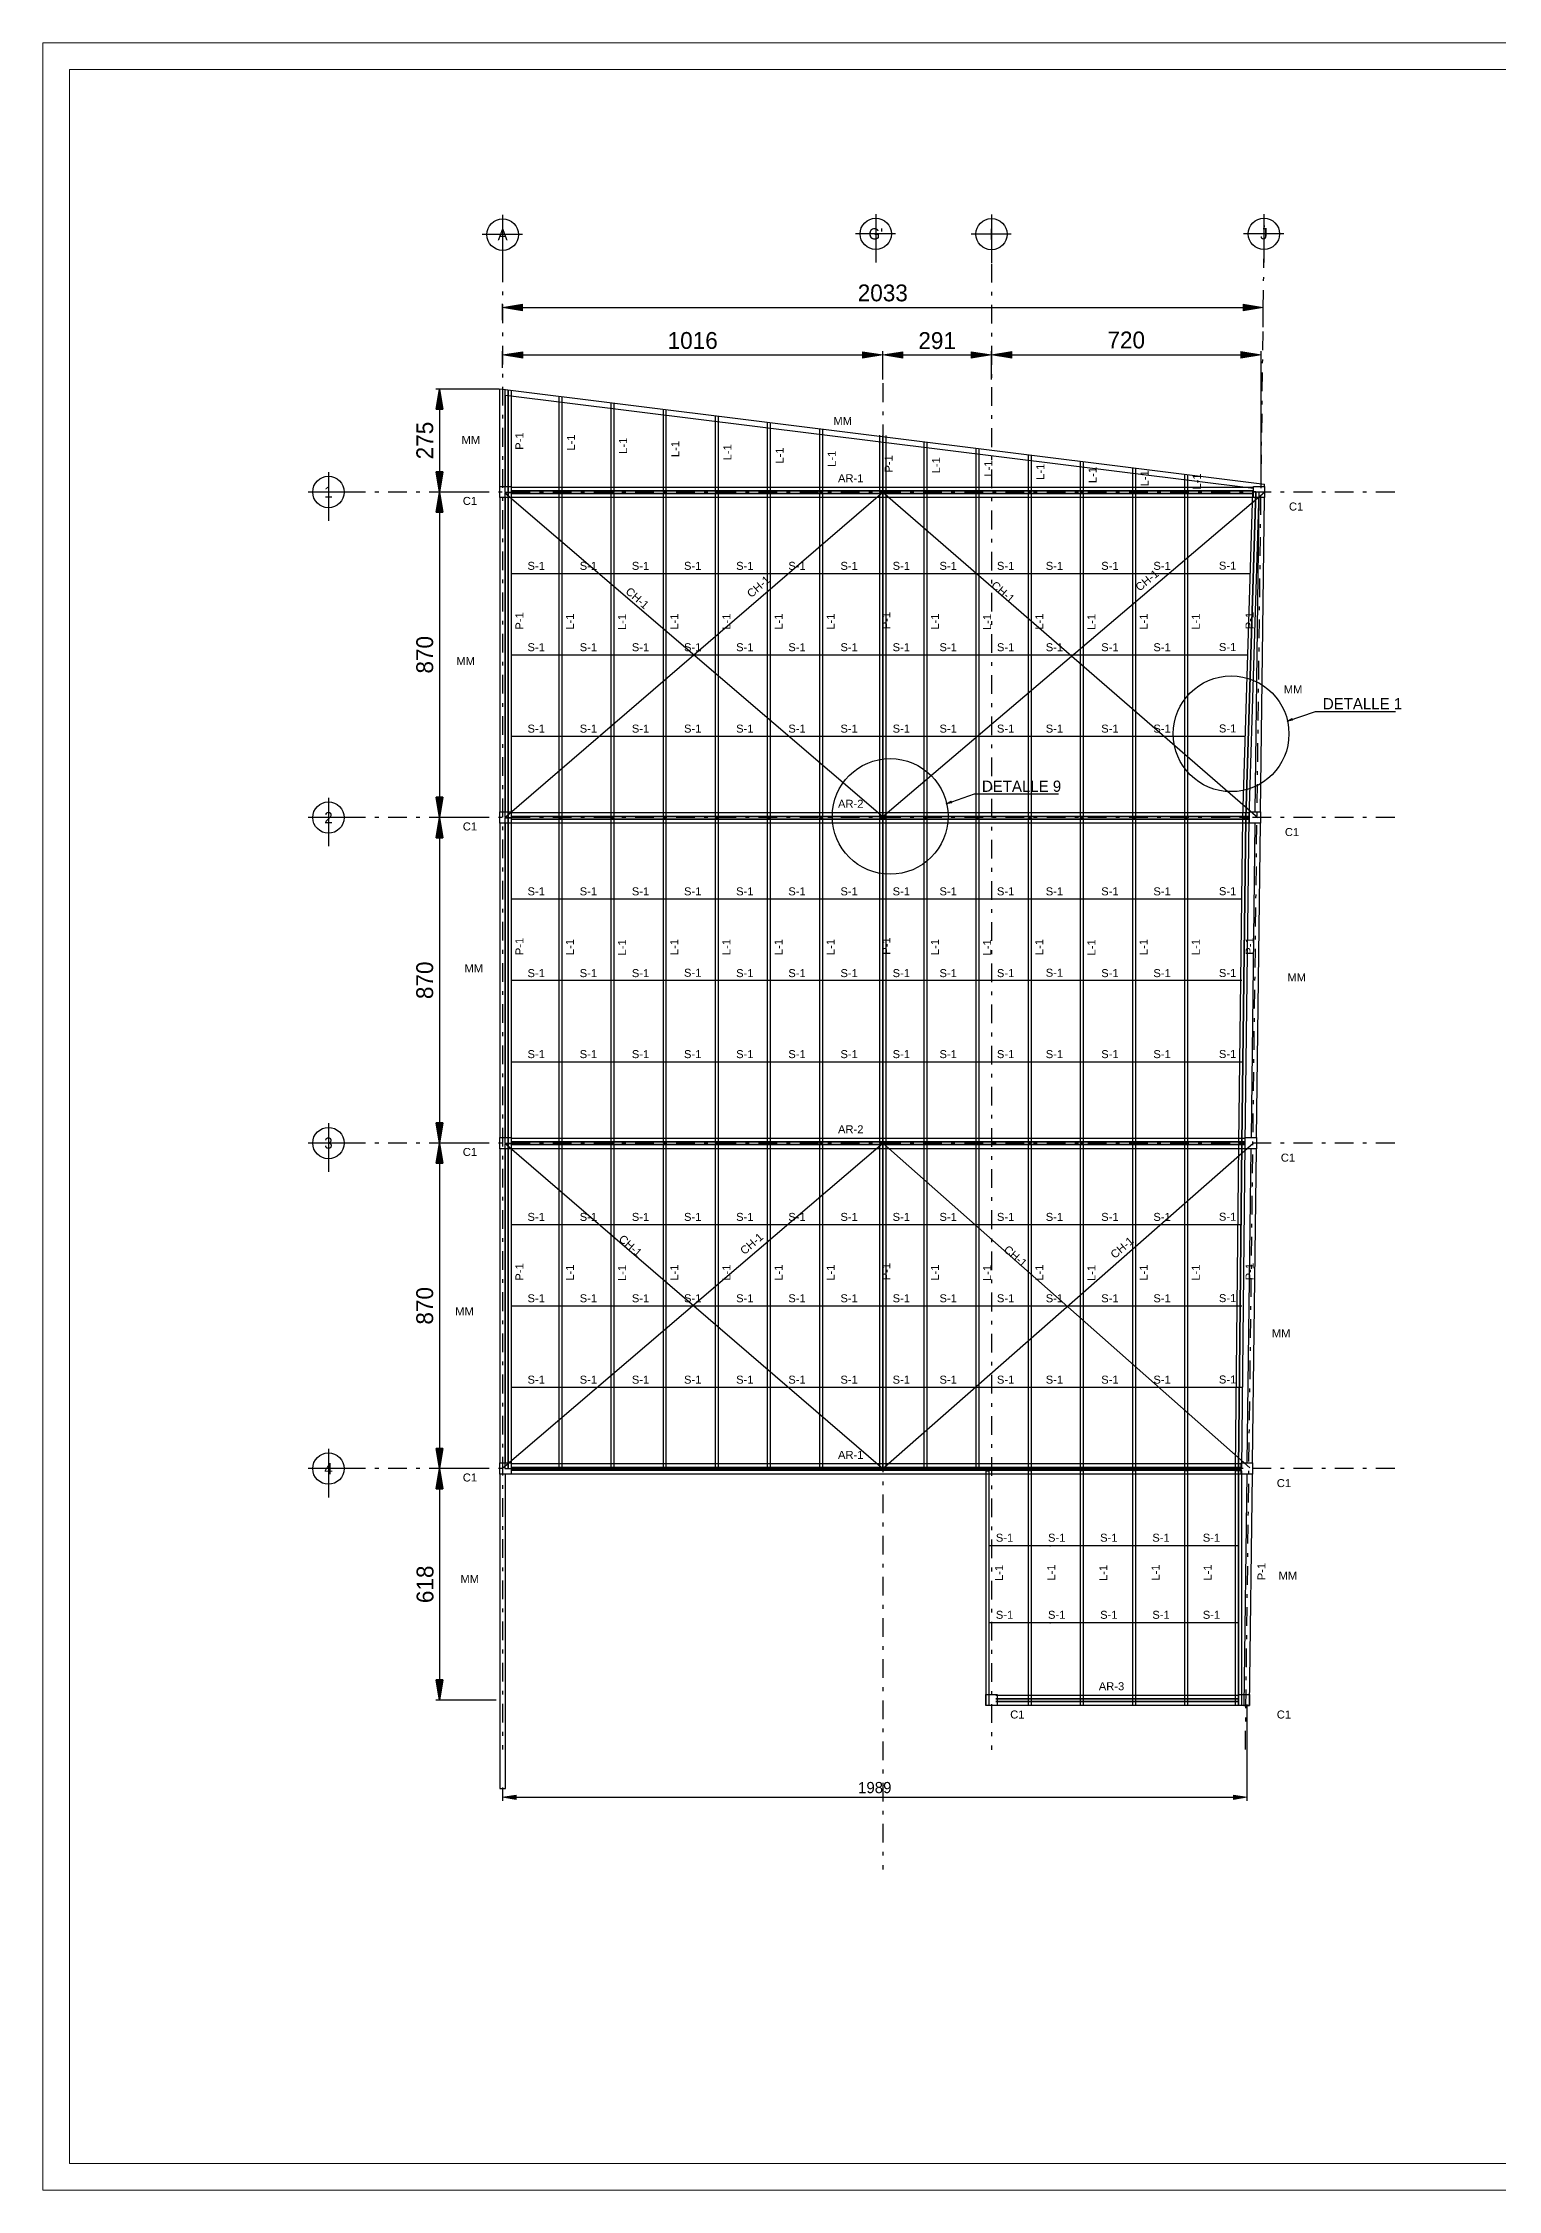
# Model space of a CAD drawing. Header units: millimetres. Extents: x 0 to 11971, y -30495 to 57.
# Drawn here: x 0 to 38.9, y 0 to 57.4 of the extents above; entities that cross this region are included whole.
import ezdxf
from ezdxf.enums import TextEntityAlignment as Align

# ---------------------------------------------------------------- set-up
doc = ezdxf.new("R2010")
doc.units = ezdxf.units.MM
doc.linetypes.add('DASHDOT', pattern=[1, 0.5, -0.25, 0, -0.25])
for name, color, linetype in [('6', 7, 'Continuous'), ('ACERO', 5, 'Continuous'), ('C', 11, 'Continuous'), ('EJES', 250, 'DASHDOT'), ('MEM', 7, 'Continuous'), ('Muro', 242, 'Continuous')]:
    doc.layers.add(name, color=color, linetype=linetype)
doc.styles.add('LEROY', font='stylu.ttf')
doc.styles.add('SWISS', font='SAS_____.pfb')
doc.dimstyles.new('LEROY', dxfattribs={"dimtxt": 0.15, "dimasz": 0.18, "dimexe": 0.1, "dimexo": 0.1, "dimgap": 0.05, "dimtad": 1, "dimdec": 0, "dimlfac": 100, "dimzin": 0, "dimdsep": 46, "dimtxsty": 'LEROY', "dimblk1": 'FLECHA', "dimblk2": 'FLECHA', "dimsah": 1, "dimcen": 0.2, "dimclrd": 256, "dimclre": 256, "dimclrt": 5, "dimadec": 0, "dimazin": 0, "dimtfac": 0.5, "dimtdec": 0, "dimtix": 1, "dimtofl": 0, "dimtmove": 0, "dimatfit": 3, "dimldrblk": 'FLECHA', "dimfxl": 1, "dimtolj": 1, "dimtzin": 0, "dimarcsym": 0})
doc.dimstyles.new('LEROY_CONC', dxfattribs={"dimtxt": 0.15, "dimasz": 0.15, "dimexe": 0.08, "dimexo": 0.08, "dimgap": 0.05, "dimtad": 1, "dimdec": 0, "dimlfac": 20, "dimzin": 0, "dimdsep": 46, "dimtxsty": 'LEROY', "dimblk1": 'FLECHA', "dimblk2": 'FLECHA', "dimsah": 1, "dimcen": 0.2, "dimclrd": 256, "dimclre": 256, "dimclrt": 5, "dimadec": 0, "dimazin": 0, "dimtfac": 0.5, "dimtdec": 0, "dimtix": 1, "dimtofl": 0, "dimtmove": 0, "dimatfit": 3, "dimldrblk": 'FLECHA', "dimfxl": 1, "dimtolj": 1, "dimtzin": 0, "dimarcsym": 0})

# ---------------------------------------------------------------- blocks, each defined once
blk = doc.blocks.new('EJE-VERT')
at = {"color": 15, "linetype": 'Continuous'}
for p, q in [((0, 2.163), (0, 0)), ((0.883, 1.28), (-0.909, 1.28))]:
    blk.add_line(p, q, dxfattribs=at)
blk.add_circle((0, 1.28), 0.7, dxfattribs=at)
at = {"color": 242, "style": 'LEROY'}
blk.add_attdef('EJE', text='', height=0.5, dxfattribs=at).set_placement((0, 1.28), align=Align.MIDDLE)
blk = doc.blocks.new('FLECHA')
at = {"linetype": 'Continuous'}
blk.add_hatch(color=5, dxfattribs=at).paths.add_polyline_path([(0, 0), (-1, 0.16), (-1, -0.16)])
at = {"color": 5, "linetype": 'Continuous'}
blk.add_line((-1, 0.16), (-1, -0.16), dxfattribs=at)
blk.add_lwpolyline([(-1, 0.16), (0, 0), (-1, -0.16)], dxfattribs=at)
blk = doc.blocks.new('*D55')
at = {"layer": 'C', "lineweight": -2, "transparency": 16777216}
for p, q in [((12.276, 49.974), (12.276, 50.415)), ((12.816, 50.315), (32.068, 50.315)), ((32.608, 49.784), (32.608, 50.415))]:
    blk.add_line(p, q, dxfattribs=at)
at = {"layer": 'Defpoints', "color": 0, "transparency": 16777216}
for p in [(32.608, 50.315), (12.276, 49.874), (32.608, 49.684)]:
    blk.add_point(p, dxfattribs=at)
at = {"layer": 'C', "lineweight": -2, "transparency": 16777216, "xscale": 0.54, "yscale": 0.54, "zscale": 0.54, "rotation": 180}
blk.add_blockref('FLECHA', (12.276, 50.315), dxfattribs=at)
at = {"layer": 'C', "lineweight": -2, "transparency": 16777216, "xscale": 0.54, "yscale": 0.54, "zscale": 0.54}
blk.add_blockref('FLECHA', (32.608, 50.315), dxfattribs=at)
at = {"layer": 'C', "color": 7, "transparency": 16777216, "insert": (22.442, 50.7), "char_height": 0.45, "attachment_point": 5, "style": 'LEROY'}
blk.add_mtext('\\A1;2033', dxfattribs=at)
blk = doc.blocks.new('*D56')
at = {"layer": 'C', "lineweight": -2, "transparency": 16777216}
for p, q in [((32.17, 12.976), (32.17, 10.4)), ((12.284, 10.755), (12.284, 10.4)), ((12.644, 10.5), (31.81, 10.5))]:
    blk.add_line(p, q, dxfattribs=at)
at = {"layer": 'Defpoints', "color": 0, "transparency": 16777216}
for p in [(32.17, 13.076), (12.284, 10.855), (32.17, 10.5)]:
    blk.add_point(p, dxfattribs=at)
at = {"layer": 'C', "lineweight": -2, "transparency": 16777216, "xscale": 0.36, "yscale": 0.36, "zscale": 0.36, "rotation": 180}
blk.add_blockref('FLECHA', (12.284, 10.5), dxfattribs=at)
at = {"layer": 'C', "lineweight": -2, "transparency": 16777216, "xscale": 0.36, "yscale": 0.36, "zscale": 0.36}
blk.add_blockref('FLECHA', (32.17, 10.5), dxfattribs=at)
at = {"layer": 'C', "color": 5, "transparency": 16777216, "insert": (22.227, 10.755), "char_height": 0.3, "attachment_point": 5, "style": 'LEROY'}
blk.add_mtext('\\A1;1989', dxfattribs=at)
blk = doc.blocks.new('*D57')
at = {"layer": 'C', "lineweight": -2, "transparency": 16777216}
for p, q in [((11.91, 27.982), (10.497, 27.982)), ((10.597, 27.442), (10.597, 19.822)), ((11.76, 19.282), (10.497, 19.282))]:
    blk.add_line(p, q, dxfattribs=at)
at = {"layer": 'Defpoints', "color": 0, "transparency": 16777216}
for p in [(12.01, 27.982), (10.597, 19.282), (11.86, 19.282)]:
    blk.add_point(p, dxfattribs=at)
at = {"layer": 'C', "lineweight": -2, "transparency": 16777216, "xscale": 0.54, "yscale": 0.54, "zscale": 0.54}
for p, rotation in [((10.597, 27.982), 90), ((10.597, 19.282), 270)]:
    blk.add_blockref('FLECHA', p, dxfattribs=dict(at, rotation=rotation))
at = {"layer": 'C', "color": 7, "transparency": 16777216, "insert": (10.204, 23.632), "char_height": 0.45, "attachment_point": 5, "rotation": 90, "style": 'LEROY'}
blk.add_mtext('\\A1;870', dxfattribs=at)
blk = doc.blocks.new('*D58')
at = {"layer": 'C', "lineweight": -2, "transparency": 16777216}
for p, q in [((11.91, 36.682), (10.497, 36.682)), ((10.597, 36.142), (10.597, 28.522)), ((11.76, 27.982), (10.497, 27.982))]:
    blk.add_line(p, q, dxfattribs=at)
at = {"layer": 'Defpoints', "color": 0, "transparency": 16777216}
for p in [(12.01, 36.682), (10.597, 27.982), (11.86, 27.982)]:
    blk.add_point(p, dxfattribs=at)
at = {"layer": 'C', "lineweight": -2, "transparency": 16777216, "xscale": 0.54, "yscale": 0.54, "zscale": 0.54}
for p, rotation in [((10.597, 36.682), 90), ((10.597, 27.982), 270)]:
    blk.add_blockref('FLECHA', p, dxfattribs=dict(at, rotation=rotation))
at = {"layer": 'C', "color": 7, "transparency": 16777216, "insert": (10.204, 32.332), "char_height": 0.45, "attachment_point": 5, "rotation": 90, "style": 'LEROY'}
blk.add_mtext('\\A1;870', dxfattribs=at)
blk = doc.blocks.new('*D59')
at = {"layer": 'C', "lineweight": -2, "transparency": 16777216}
for p, q in [((11.91, 45.382), (10.497, 45.382)), ((10.597, 44.842), (10.597, 37.222)), ((11.76, 36.682), (10.497, 36.682))]:
    blk.add_line(p, q, dxfattribs=at)
at = {"layer": 'Defpoints', "color": 0, "transparency": 16777216}
for p in [(12.01, 45.382), (10.597, 36.682), (11.86, 36.682)]:
    blk.add_point(p, dxfattribs=at)
at = {"layer": 'C', "lineweight": -2, "transparency": 16777216, "xscale": 0.54, "yscale": 0.54, "zscale": 0.54}
for p, rotation in [((10.597, 45.382), 90), ((10.597, 36.682), 270)]:
    blk.add_blockref('FLECHA', p, dxfattribs=dict(at, rotation=rotation))
at = {"layer": 'C', "color": 7, "transparency": 16777216, "insert": (10.204, 41.032), "char_height": 0.45, "attachment_point": 5, "rotation": 90, "style": 'LEROY'}
blk.add_mtext('\\A1;870', dxfattribs=at)
blk = doc.blocks.new('*D60')
at = {"layer": 'C', "lineweight": -2, "transparency": 16777216}
for p, q in [((12.184, 48.134), (10.497, 48.134)), ((10.597, 47.594), (10.597, 45.922)), ((11.76, 45.382), (10.497, 45.382))]:
    blk.add_line(p, q, dxfattribs=at)
at = {"layer": 'Defpoints', "color": 0, "transparency": 16777216}
for p in [(12.284, 48.134), (10.597, 45.382), (11.86, 45.382)]:
    blk.add_point(p, dxfattribs=at)
at = {"layer": 'C', "lineweight": -2, "transparency": 16777216, "xscale": 0.54, "yscale": 0.54, "zscale": 0.54}
for p, rotation in [((10.597, 48.134), 90), ((10.597, 45.382), 270)]:
    blk.add_blockref('FLECHA', p, dxfattribs=dict(at, rotation=rotation))
at = {"layer": 'C', "color": 7, "transparency": 16777216, "insert": (10.206, 46.758), "char_height": 0.45, "attachment_point": 5, "rotation": 90, "style": 'LEROY'}
blk.add_mtext('\\A1;275', dxfattribs=at)
blk = doc.blocks.new('*D61')
at = {"layer": 'C', "lineweight": -2, "transparency": 16777216}
for p, q in [((11.91, 19.282), (10.497, 19.282)), ((10.597, 18.742), (10.597, 13.637)), ((12.109, 13.097), (10.497, 13.097))]:
    blk.add_line(p, q, dxfattribs=at)
at = {"layer": 'Defpoints', "color": 0, "transparency": 16777216}
for p in [(12.01, 19.282), (10.597, 13.097), (12.209, 13.097)]:
    blk.add_point(p, dxfattribs=at)
at = {"layer": 'C', "lineweight": -2, "transparency": 16777216, "xscale": 0.54, "yscale": 0.54, "zscale": 0.54}
for p, rotation in [((10.597, 19.282), 90), ((10.597, 13.097), 270)]:
    blk.add_blockref('FLECHA', p, dxfattribs=dict(at, rotation=rotation))
at = {"layer": 'C', "color": 7, "transparency": 16777216, "insert": (10.213, 16.189), "char_height": 0.45, "attachment_point": 5, "rotation": 90, "style": 'LEROY'}
blk.add_mtext('\\A1;618', dxfattribs=at)
blk = doc.blocks.new('*D101')
at = {"layer": 'C', "lineweight": -2, "transparency": 16777216}
for p, q in [((12.284, 48.703), (12.284, 49.144)), ((12.824, 49.044), (21.902, 49.044)), ((22.442, 48.387), (22.442, 49.144))]:
    blk.add_line(p, q, dxfattribs=at)
at = {"layer": 'Defpoints', "color": 0, "transparency": 16777216}
for p in [(22.442, 49.044), (12.284, 48.603), (22.442, 48.287)]:
    blk.add_point(p, dxfattribs=at)
at = {"layer": 'C', "lineweight": -2, "transparency": 16777216, "xscale": 0.54, "yscale": 0.54, "zscale": 0.54, "rotation": 180}
blk.add_blockref('FLECHA', (12.284, 49.044), dxfattribs=at)
at = {"layer": 'C', "lineweight": -2, "transparency": 16777216, "xscale": 0.54, "yscale": 0.54, "zscale": 0.54}
blk.add_blockref('FLECHA', (22.442, 49.044), dxfattribs=at)
at = {"layer": 'C', "color": 7, "transparency": 16777216, "insert": (17.363, 49.429), "char_height": 0.45, "attachment_point": 5, "style": 'LEROY'}
blk.add_mtext('\\A1;1016', dxfattribs=at)
blk = doc.blocks.new('*D102')
at = {"layer": 'C', "lineweight": -2, "transparency": 16777216}
for p, q in [((22.442, 48.703), (22.442, 49.144)), ((22.982, 49.044), (24.807, 49.044)), ((25.347, 48.387), (25.347, 49.144))]:
    blk.add_line(p, q, dxfattribs=at)
at = {"layer": 'Defpoints', "color": 0, "transparency": 16777216}
for p in [(25.347, 49.044), (22.442, 48.603), (25.347, 48.287)]:
    blk.add_point(p, dxfattribs=at)
at = {"layer": 'C', "lineweight": -2, "transparency": 16777216, "xscale": 0.54, "yscale": 0.54, "zscale": 0.54, "rotation": 180}
blk.add_blockref('FLECHA', (22.442, 49.044), dxfattribs=at)
at = {"layer": 'C', "lineweight": -2, "transparency": 16777216, "xscale": 0.54, "yscale": 0.54, "zscale": 0.54}
blk.add_blockref('FLECHA', (25.347, 49.044), dxfattribs=at)
at = {"layer": 'C', "color": 7, "transparency": 16777216, "insert": (23.895, 49.426), "char_height": 0.45, "attachment_point": 5, "style": 'LEROY'}
blk.add_mtext('\\A1;291', dxfattribs=at)
blk = doc.blocks.new('*D105')
at = {"layer": 'C', "lineweight": -2, "transparency": 16777216}
for p, q in [((25.347, 48.54), (25.347, 49.149)), ((25.887, 49.049), (32.01, 49.049)), ((32.55, 45.482), (32.55, 49.149))]:
    blk.add_line(p, q, dxfattribs=at)
at = {"layer": 'Defpoints', "color": 0, "transparency": 16777216}
for p in [(32.55, 49.049), (25.347, 48.44), (32.55, 45.382)]:
    blk.add_point(p, dxfattribs=at)
at = {"layer": 'C', "lineweight": -2, "transparency": 16777216, "xscale": 0.54, "yscale": 0.54, "zscale": 0.54, "rotation": 180}
blk.add_blockref('FLECHA', (25.347, 49.049), dxfattribs=at)
at = {"layer": 'C', "lineweight": -2, "transparency": 16777216, "xscale": 0.54, "yscale": 0.54, "zscale": 0.54}
blk.add_blockref('FLECHA', (32.55, 49.049), dxfattribs=at)
at = {"layer": 'C', "color": 7, "transparency": 16777216, "insert": (28.948, 49.442), "char_height": 0.45, "attachment_point": 5, "style": 'LEROY'}
blk.add_mtext('\\A1;720', dxfattribs=at)

msp = doc.modelspace()

# ---------------------------------------------------------------- linework, layer by layer
for p, q in [((12.2094, 36.8317), (12.3594, 36.8317)), ((31.9439, 16.8129), (31.9439, 12.9473))]:
    msp.add_line(p, q)
msp.add_point((26.9125, 15.1573))
at = {"layer": '6', "lineweight": 0}
for points in [[(0, 57.3838), (85.3598, 57.3838), (85.3598, 0), (0, 0)], [(0.7093, 56.6745), (84.6505, 56.6745), (84.6505, 0.7093), (0.7093, 0.7093)]]:
    msp.add_lwpolyline(points, close=True, dxfattribs=at)
at = {"layer": 'ACERO', "color": 3}
for p, q in [((12.3436, 36.6817), (22.442, 45.3817)), ((12.3436, 45.3617), (22.442, 36.7133)), ((12.5094, 45.4213), (32.3453, 45.4213)), ((12.5094, 45.3422), (32.3453, 45.3422)), ((22.442, 36.7133), (32.6453, 45.3817)), ((22.442, 45.3817), (32.464, 36.6817)), ((12.5094, 36.7213), (32.2371, 36.7213)), ((12.5094, 36.6422), (32.2371, 36.6422)), ((12.2844, 19.2945), (22.442, 27.9817)), ((12.3436, 27.9817), (22.442, 19.2817)), ((12.5094, 28.0213), (32.1289, 28.0213)), ((12.5094, 27.9422), (32.1289, 27.9422)), ((22.442, 27.9817), (32.2479, 19.3057)), ((22.442, 19.2817), (32.3392, 27.9817)), ((12.5094, 19.3213), (32.0208, 19.3213)), ((12.5094, 19.2422), (32.0208, 19.2422)), ((25.4639, 13.1368), (31.9439, 13.1368)), ((25.4639, 13.0577), (31.9439, 13.0577))]:
    msp.add_line(p, q, dxfattribs=at)
at = {"layer": 'ACERO', "color": 4}
for p, q in [((12.5094, 45.5153), (32.3453, 45.5153)), ((12.5094, 45.4133), (32.3453, 45.4133)), ((12.5094, 45.3501), (32.3453, 45.3501)), ((12.5094, 45.2402), (32.3453, 45.2402)), ((12.5094, 36.8153), (32.2371, 36.8153)), ((12.5094, 36.7133), (32.2371, 36.7133)), ((12.5094, 36.6501), (32.2371, 36.6501)), ((12.5094, 36.5402), (32.2371, 36.5402)), ((12.5094, 28.1153), (32.1289, 28.1153)), ((12.5094, 27.8402), (32.1289, 27.8402)), ((12.5094, 19.4153), (32.0208, 19.4153)), ((12.5094, 19.3133), (32.0208, 19.3133)), ((12.5094, 19.2501), (32.0208, 19.2501)), ((12.5094, 19.1402), (32.0208, 19.1402)), ((25.4639, 13.2309), (31.9439, 13.2309)), ((25.4639, 13.1289), (31.9439, 13.1289)), ((25.4639, 13.0657), (31.9439, 13.0657)), ((25.4639, 12.9557), (31.9439, 12.9557))]:
    msp.add_line(p, q, dxfattribs=at)
at = {"layer": 'ACERO', "color": 1}
for p, q in [((12.5214, 43.2067), (32.2567, 43.2067)), ((12.5214, 41.0317), (32.1905, 41.0317)), ((12.5214, 38.8567), (32.1243, 38.8567)), ((12.5214, 34.5067), (32.0328, 34.5067)), ((12.5214, 32.3317), (32.0328, 32.3317)), ((12.5214, 30.1567), (32.0328, 30.1567)), ((12.5214, 25.8067), (32.0328, 25.8067)), ((12.5214, 23.6317), (32.0328, 23.6317)), ((12.5214, 21.4567), (32.0328, 21.4567)), ((31.9439, 17.2173), (25.2861, 17.2173)), ((31.9439, 15.1573), (25.2861, 15.1573))]:
    msp.add_line(p, q, dxfattribs=at)
at = {"layer": 'ACERO'}
for p, q in [((12.5094, 28.0133), (32.1289, 28.0133)), ((12.5094, 27.9501), (32.1289, 27.9501)), ((12.5094, 19.2817), (32.0208, 19.2817))]:
    msp.add_line(p, q, dxfattribs=at)
for points in [[(12.3436, 48.1268), (12.3436, 45.3817), (12.4325, 45.3817), (12.4325, 48.1157)], [(12.4325, 48.1157), (12.4325, 45.3817), (12.5214, 45.3817), (12.5214, 48.1046)], [(22.3531, 46.9049), (22.3531, 45.3817), (22.442, 45.3817), (22.442, 46.8938)], [(22.442, 46.9049), (22.442, 45.3817), (22.5309, 45.3817), (22.5309, 46.8938)], [(25.2861, 12.9473), (25.2861, 19.2113), (25.1972, 19.2113), (25.1972, 12.9473)], [(31.9439, 12.9557), (31.9439, 19.2198), (31.855, 19.2198), (31.855, 12.9557)], [(32.0328, 12.9473), (32.0328, 19.2198), (31.9439, 19.2198), (31.9439, 12.9473)]]:
    msp.add_lwpolyline(points, dxfattribs=at)
at = {"layer": 'ACERO', "color": 6}
for points in [[(13.7817, 47.9475), (13.7817, 45.3817), (13.8706, 45.3817), (13.8706, 47.9364)], [(15.1754, 47.7737), (15.1754, 45.3817), (15.2643, 45.3817), (15.2643, 47.7626)], [(16.5691, 47.5999), (16.5691, 45.3817), (16.658, 45.3817), (16.658, 47.5888)], [(17.9627, 47.4262), (17.9627, 45.3817), (18.0516, 45.3817), (18.0516, 47.4151)], [(19.3564, 47.2524), (19.3564, 45.3817), (19.4453, 45.3817), (19.4453, 47.2413)], [(20.7501, 47.0786), (20.7501, 45.3817), (20.839, 45.3817), (20.839, 47.0675)], [(23.5374, 46.7311), (23.5374, 45.3817), (23.6263, 45.3817), (23.6263, 46.72)], [(24.9311, 46.5573), (24.9311, 45.3817), (25.02, 45.3817), (25.02, 46.5462)], [(26.3247, 46.3835), (26.3247, 45.3817), (26.4136, 45.3817), (26.4136, 46.3725)], [(27.7184, 46.2098), (27.7184, 45.3817), (27.8073, 45.3817), (27.8073, 46.1987)], [(29.1121, 46.036), (29.1121, 45.3817), (29.201, 45.3817), (29.201, 46.0249)], [(30.5057, 45.8622), (30.5057, 45.3817), (30.5946, 45.3817), (30.5946, 45.8512)], [(26.4136, 12.9557), (26.4136, 19.2198), (26.3247, 19.2198), (26.3247, 12.9557)], [(27.8073, 12.9557), (27.8073, 19.2198), (27.7184, 19.2198), (27.7184, 12.9557)], [(29.201, 12.9557), (29.201, 19.2198), (29.1121, 19.2198), (29.1121, 12.9557)], [(30.5946, 12.9557), (30.5946, 19.2198), (30.5057, 19.2198), (30.5057, 12.9557)]]:
    msp.add_lwpolyline(points, dxfattribs=at)
at = {"layer": 'ACERO'}
for points in [[(12.3436, 36.6817), (12.4325, 36.6817), (12.4325, 45.3617), (12.3436, 45.3617)], [(12.4325, 36.6817), (12.5214, 36.6817), (12.5214, 45.3617), (12.4325, 45.3617)], [(22.3531, 36.6817), (22.442, 36.6817), (22.442, 45.3617), (22.3531, 45.3617)], [(22.442, 36.6817), (22.5309, 36.6817), (22.5309, 45.3617), (22.442, 45.3617)], [(32.058, 36.6817), (32.1469, 36.6817), (32.4119, 45.383), (32.323, 45.383)], [(32.1469, 36.6817), (32.2358, 36.6817), (32.4991, 45.3817), (32.4102, 45.3817)], [(12.3436, 27.9817), (12.4325, 27.9817), (12.4325, 36.6617), (12.3436, 36.6617)], [(12.4325, 27.9817), (12.5214, 27.9817), (12.5214, 36.6617), (12.4325, 36.6617)], [(22.3531, 27.9817), (22.442, 27.9817), (22.442, 36.6617), (22.3531, 36.6617)], [(22.442, 27.9817), (22.5309, 27.9817), (22.5309, 36.6617), (22.442, 36.6617)], [(31.9439, 27.9817), (32.0328, 27.9817), (32.147, 36.6644), (32.0581, 36.6644)], [(32.0328, 27.9817), (32.1217, 27.9817), (32.2364, 36.6638), (32.1475, 36.6638)], [(12.3436, 19.2817), (12.4325, 19.2817), (12.4325, 27.9617), (12.3436, 27.9617)], [(12.4325, 19.2817), (12.5214, 19.2817), (12.5214, 27.9617), (12.4325, 27.9617)], [(22.3531, 19.2817), (22.442, 19.2817), (22.442, 27.9617), (22.3531, 27.9617)], [(22.442, 19.2817), (22.5309, 19.2817), (22.5309, 27.9617), (22.442, 27.9617)], [(31.855, 19.2817), (31.9439, 19.2817), (32.0392, 27.9627), (31.9503, 27.9627)], [(31.9439, 19.2817), (32.0328, 19.2817), (32.1283, 27.9617), (32.0394, 27.9617)]]:
    msp.add_lwpolyline(points, close=True, dxfattribs=at)
at = {"layer": 'ACERO', "color": 6}
for points in [[(13.7817, 36.6817), (13.8706, 36.6817), (13.8706, 45.3617), (13.7817, 45.3617)], [(15.1754, 36.6817), (15.2643, 36.6817), (15.2643, 45.3617), (15.1754, 45.3617)], [(16.5691, 36.6817), (16.658, 36.6817), (16.658, 45.3617), (16.5691, 45.3617)], [(17.9627, 36.6817), (18.0516, 36.6817), (18.0516, 45.3617), (17.9627, 45.3617)], [(19.3564, 36.6817), (19.4453, 36.6817), (19.4453, 45.3617), (19.3564, 45.3617)], [(20.7501, 36.6817), (20.839, 36.6817), (20.839, 45.3617), (20.7501, 45.3617)], [(23.5374, 36.6817), (23.6263, 36.6817), (23.6263, 45.3617), (23.5374, 45.3617)], [(24.9311, 36.6817), (25.02, 36.6817), (25.02, 45.3617), (24.9311, 45.3617)], [(26.3247, 36.6817), (26.4136, 36.6817), (26.4136, 45.3617), (26.3247, 45.3617)], [(27.7184, 36.6817), (27.8073, 36.6817), (27.8073, 45.3617), (27.7184, 45.3617)], [(29.1121, 36.6817), (29.201, 36.6817), (29.201, 45.3617), (29.1121, 45.3617)], [(30.5057, 36.6817), (30.5946, 36.6817), (30.5946, 45.3617), (30.5057, 45.3617)], [(13.7817, 27.9817), (13.8706, 27.9817), (13.8706, 36.6617), (13.7817, 36.6617)], [(15.1754, 27.9817), (15.2643, 27.9817), (15.2643, 36.6617), (15.1754, 36.6617)], [(16.5691, 27.9817), (16.658, 27.9817), (16.658, 36.6617), (16.5691, 36.6617)], [(17.9627, 27.9817), (18.0516, 27.9817), (18.0516, 36.6617), (17.9627, 36.6617)], [(19.3564, 27.9817), (19.4453, 27.9817), (19.4453, 36.6617), (19.3564, 36.6617)], [(20.7501, 27.9817), (20.839, 27.9817), (20.839, 36.6617), (20.7501, 36.6617)], [(23.5374, 27.9817), (23.6263, 27.9817), (23.6263, 36.6617), (23.5374, 36.6617)], [(24.9311, 27.9817), (25.02, 27.9817), (25.02, 36.6617), (24.9311, 36.6617)], [(26.3247, 27.9817), (26.4136, 27.9817), (26.4136, 36.6617), (26.3247, 36.6617)], [(27.7184, 27.9817), (27.8073, 27.9817), (27.8073, 36.6617), (27.7184, 36.6617)], [(29.1121, 27.9817), (29.201, 27.9817), (29.201, 36.6617), (29.1121, 36.6617)], [(30.5057, 27.9817), (30.5946, 27.9817), (30.5946, 36.6617), (30.5057, 36.6617)], [(13.7817, 19.2817), (13.8706, 19.2817), (13.8706, 27.9617), (13.7817, 27.9617)], [(15.1754, 19.2817), (15.2643, 19.2817), (15.2643, 27.9617), (15.1754, 27.9617)], [(16.5691, 19.2817), (16.658, 19.2817), (16.658, 27.9617), (16.5691, 27.9617)], [(17.9627, 19.2817), (18.0516, 19.2817), (18.0516, 27.9617), (17.9627, 27.9617)], [(19.3564, 19.2817), (19.4453, 19.2817), (19.4453, 27.9617), (19.3564, 27.9617)], [(20.7501, 19.2817), (20.839, 19.2817), (20.839, 27.9617), (20.7501, 27.9617)], [(23.5374, 19.2817), (23.6263, 19.2817), (23.6263, 27.9617), (23.5374, 27.9617)], [(24.9311, 19.2817), (25.02, 19.2817), (25.02, 27.9617), (24.9311, 27.9617)], [(26.3247, 19.2817), (26.4136, 19.2817), (26.4136, 27.9617), (26.3247, 27.9617)], [(27.7184, 19.2817), (27.8073, 19.2817), (27.8073, 27.9617), (27.7184, 27.9617)], [(29.1121, 19.2817), (29.201, 19.2817), (29.201, 27.9617), (29.1121, 27.9617)], [(30.5057, 19.2817), (30.5946, 19.2817), (30.5946, 27.9617), (30.5057, 27.9617)]]:
    msp.add_lwpolyline(points, close=True, dxfattribs=at)
at = {"layer": 'ACERO', "color": 1}
msp.add_point((26.9125, 17.2173), dxfattribs=at)
at = {"layer": 'C'}
for centre in [(31.7505, 38.9194), (22.6398, 36.7128)]:
    msp.add_circle(centre, 1.5455, dxfattribs=at)
at = {"layer": 'EJES'}
for p, q in [((32.1318, 11.7759), (32.6383, 52.5066)), ((12.2844, 51.4929), (12.2844, 11.7759)), ((25.3472, 51.4844), (25.3472, 11.7674)), ((22.442, 48.2873), (22.442, 8.5703)), ((36.1215, 45.3817), (8.1594, 45.3817)), ((36.1215, 36.6817), (8.1594, 36.6817)), ((36.1215, 27.9817), (8.1594, 27.9817)), ((36.1215, 19.2817), (8.1594, 19.2817))]:
    msp.add_line(p, q, dxfattribs=at)
at = {"layer": 'Muro'}
for p, q in [((12.2094, 48.1435), (32.6453, 45.5955)), ((12.2094, 45.5315), (12.2094, 48.1435)), ((12.3594, 45.5315), (12.3594, 47.9736)), ((12.3594, 47.9736), (32.3453, 45.4817)), ((32.6453, 45.5317), (32.6453, 45.5955))]:
    msp.add_line(p, q, dxfattribs=at)
for points in [[(12.2094, 45.2317), (12.2094, 45.5317), (12.5094, 45.5317), (12.5094, 45.2317)], [(32.3453, 45.2317), (32.3453, 45.5317), (32.6453, 45.5317), (32.6453, 45.2317)], [(12.2094, 36.8317), (12.3594, 36.8317), (12.3594, 45.2317), (12.2094, 45.2317)], [(32.3871, 36.8317), (32.5371, 36.8317), (32.6453, 45.2317), (32.4953, 45.2317)], [(12.2094, 36.5317), (12.2094, 36.8317), (12.5094, 36.8317), (12.5094, 36.5317)], [(32.2371, 36.5317), (32.2371, 36.8317), (32.5371, 36.8317), (32.5371, 36.5317)], [(12.2094, 28.1317), (12.3594, 28.1317), (12.3594, 36.5317), (12.2094, 36.5317)], [(32.2827, 28.1317), (32.4327, 28.1317), (32.5371, 36.5317), (32.3871, 36.5317)], [(12.2094, 27.8317), (12.2094, 28.1317), (12.5094, 28.1317), (12.5094, 27.8317)], [(32.1289, 27.8317), (32.1289, 28.1317), (32.4289, 28.1317), (32.4289, 27.8317)], [(12.2094, 19.4317), (12.3594, 19.4317), (12.3594, 27.8317), (12.2094, 27.8317)], [(32.1745, 19.4315), (32.3245, 19.4315), (32.4289, 27.8302), (32.2789, 27.8302)], [(12.2094, 19.1317), (12.2094, 19.4317), (12.5094, 19.4317), (12.5094, 19.1317)], [(12.2094, 10.7317), (12.3594, 10.7317), (12.3594, 19.1317), (12.2094, 19.1317)], [(32.0208, 19.1317), (32.0208, 19.4317), (32.3208, 19.4317), (32.3208, 19.1317)], [(32.0939, 12.9473), (32.2439, 12.9473), (32.3208, 19.1317), (32.1708, 19.1317)], [(25.1972, 12.9473), (25.1972, 13.2473), (25.4972, 13.2473), (25.4972, 12.9473)], [(31.9439, 12.9473), (31.9439, 13.2473), (32.2439, 13.2473), (32.2439, 12.9473)]]:
    msp.add_lwpolyline(points, close=True, dxfattribs=at)

# ---------------------------------------------------------------- block references
at = {"layer": 'EJES', "xscale": 0.599999999999909, "yscale": 0.599999999999909, "zscale": 0.599999999999909}
for p, values in [((22.2558, 51.5138), {'EJE': "G'"}), ((25.3472, 51.5053), {'EJE': 'I'}), ((32.6259, 51.5138), {'EJE': 'J'}), ((12.2844, 51.4929), {'EJE': 'A'}), ((7.6293, 44.6137), {'EJE': '1'}), ((7.6293, 35.9137), {'EJE': '2'}), ((7.6293, 27.2137), {'EJE': '3'}), ((7.6293, 18.5137), {'EJE': '4'})]:
    msp.add_blockref('EJE-VERT', p, dxfattribs=at).add_auto_attribs(values)

# ---------------------------------------------------------------- texts
at = {"layer": 'C', "char_height": 0.3, "width": 5.269, "attachment_point": 4, "style": 'LEROY'}
for s, insert in [('\\A1;{\\C7;DETALLE 1}', (34.202, 39.7234)), ('\\A1;{\\C7;DETALLE 9}', (25.0913, 37.5168))]:
    msp.add_mtext(s, dxfattribs=dict(at, insert=insert))
at = {"layer": 'MEM', "style": 'SWISS'}
for s, p in [('MM', (21.1223, 47.1767)), ('MM', (11.186, 46.6689)), ('AR-1', (21.2457, 45.6423)), ('C1', (11.2193, 45.0372)), ('C1', (33.295, 44.8872)), ('S-1', (12.9489, 43.3019)), ('S-1', (14.3426, 43.3019)), ('S-1', (15.7362, 43.3019)), ('S-1', (17.1299, 43.3019)), ('S-1', (18.5236, 43.3019)), ('S-1', (19.9172, 43.3019)), ('S-1', (21.3109, 43.3019)), ('S-1', (22.7046, 43.3019)), ('S-1', (23.9576, 43.3019)), ('S-1', (25.4919, 43.3019)), ('S-1', (26.7967, 43.3019)), ('S-1', (28.2792, 43.3019)), ('S-1', (29.6729, 43.3019)), ('S-1', (31.424, 43.3062)), ('S-1', (12.9489, 41.1269)), ('S-1', (14.3426, 41.1269)), ('S-1', (15.7362, 41.1269)), ('S-1', (17.1299, 41.1269)), ('S-1', (18.5236, 41.1269)), ('S-1', (19.9172, 41.1269)), ('S-1', (21.3109, 41.1269)), ('S-1', (22.7046, 41.1269)), ('S-1', (23.9576, 41.1269)), ('S-1', (25.4919, 41.1269)), ('S-1', (26.7967, 41.1269)), ('S-1', (28.2792, 41.1269)), ('S-1', (29.6729, 41.1269)), ('S-1', (31.424, 41.1312)), ('MM', (11.0469, 40.7593)), ('MM', (33.1567, 39.9994)), ('S-1', (12.9489, 38.9519)), ('S-1', (14.3426, 38.9519)), ('S-1', (15.7362, 38.9519)), ('S-1', (17.1299, 38.9519)), ('S-1', (18.5236, 38.9519)), ('S-1', (19.9172, 38.9519)), ('S-1', (21.3109, 38.9519)), ('S-1', (22.7046, 38.9519)), ('S-1', (23.9576, 38.9519)), ('S-1', (25.4919, 38.9519)), ('S-1', (26.7967, 38.9519)), ('S-1', (28.2792, 38.9519)), ('S-1', (29.6729, 38.9519)), ('S-1', (31.424, 38.9562)), ('AR-2', (21.2457, 36.9423)), ('C1', (11.2193, 36.3372)), ('C1', (33.1868, 36.1872)), ('S-1', (12.9489, 34.6019)), ('S-1', (14.3426, 34.6019)), ('S-1', (15.7362, 34.6019)), ('S-1', (17.1299, 34.6019)), ('S-1', (18.5236, 34.6019)), ('S-1', (19.9172, 34.6019)), ('S-1', (21.3109, 34.6019)), ('S-1', (22.7046, 34.6019)), ('S-1', (23.9576, 34.6019)), ('S-1', (25.4919, 34.6019)), ('S-1', (26.7967, 34.6019)), ('S-1', (28.2792, 34.6019)), ('S-1', (29.6729, 34.6019)), ('S-1', (31.424, 34.6062)), ('MM', (11.2642, 32.5436)), ('S-1', (12.9489, 32.4169)), ('S-1', (14.3426, 32.4169)), ('S-1', (15.7362, 32.4169)), ('S-1', (17.1299, 32.4269)), ('S-1', (18.5236, 32.4169)), ('S-1', (19.9172, 32.4169)), ('S-1', (21.3109, 32.4169)), ('S-1', (22.7046, 32.4169)), ('S-1', (23.9576, 32.4169)), ('S-1', (25.4919, 32.4169)), ('S-1', (26.7967, 32.4269)), ('S-1', (28.2792, 32.4169)), ('S-1', (29.6729, 32.4169)), ('S-1', (31.424, 32.4212)), ('MM', (33.2535, 32.3044)), ('S-1', (12.9489, 30.2519)), ('S-1', (14.3426, 30.2519)), ('S-1', (15.7362, 30.2519)), ('S-1', (17.1299, 30.2519)), ('S-1', (18.5236, 30.2519)), ('S-1', (19.9172, 30.2519)), ('S-1', (21.3109, 30.2519)), ('S-1', (22.7046, 30.2519)), ('S-1', (23.9576, 30.2519)), ('S-1', (25.4919, 30.2519)), ('S-1', (26.7967, 30.2519)), ('S-1', (28.2792, 30.2519)), ('S-1', (29.6729, 30.2519)), ('S-1', (31.424, 30.2562)), ('AR-2', (21.2457, 28.2423)), ('C1', (11.2193, 27.6372)), ('C1', (33.0786, 27.4857)), ('S-1', (12.9489, 25.9019)), ('S-1', (14.3426, 25.9019)), ('S-1', (15.7362, 25.9019)), ('S-1', (17.1299, 25.9019)), ('S-1', (18.5236, 25.9019)), ('S-1', (19.9172, 25.9019)), ('S-1', (21.3109, 25.9019)), ('S-1', (22.7046, 25.9019)), ('S-1', (23.9576, 25.9019)), ('S-1', (25.4919, 25.9019)), ('S-1', (26.7967, 25.9019)), ('S-1', (28.2792, 25.9019)), ('S-1', (29.6729, 25.9019)), ('S-1', (31.424, 25.9062)), ('MM', (11.0167, 23.3782)), ('S-1', (12.9489, 23.7269)), ('S-1', (14.3426, 23.7269)), ('S-1', (15.7362, 23.7269)), ('S-1', (17.1299, 23.7269)), ('S-1', (18.5236, 23.7269)), ('S-1', (19.9172, 23.7269)), ('S-1', (21.3109, 23.7269)), ('S-1', (22.7046, 23.7269)), ('S-1', (23.9576, 23.7269)), ('S-1', (25.4919, 23.7269)), ('S-1', (26.7967, 23.7269)), ('S-1', (28.2792, 23.7269)), ('S-1', (29.6729, 23.7269)), ('S-1', (31.424, 23.7312)), ('MM', (32.8377, 22.7919)), ('S-1', (12.9489, 21.5519)), ('S-1', (14.3426, 21.5519)), ('S-1', (15.7362, 21.5519)), ('S-1', (17.1299, 21.5519)), ('S-1', (18.5236, 21.5519)), ('S-1', (19.9172, 21.5519)), ('S-1', (21.3109, 21.5519)), ('S-1', (22.7046, 21.5519)), ('S-1', (23.9576, 21.5519)), ('S-1', (25.4919, 21.5519)), ('S-1', (26.7967, 21.5519)), ('S-1', (28.2792, 21.5519)), ('S-1', (29.6729, 21.5519)), ('S-1', (31.424, 21.5562)), ('AR-1', (21.2457, 19.5423)), ('C1', (11.2193, 18.9372)), ('C1', (32.9705, 18.7872)), ('S-1', (25.4633, 17.3275)), ('S-1', (26.857, 17.3275)), ('S-1', (28.2506, 17.3275)), ('S-1', (29.6443, 17.3275)), ('S-1', (30.9935, 17.3275)), ('MM', (11.1554, 16.2278)), ('MM', (33.018, 16.3145)), ('S-1', (25.4633, 15.2675)), ('S-1', (26.857, 15.2675)), ('S-1', (28.2506, 15.2675)), ('S-1', (29.6443, 15.2675)), ('S-1', (30.9935, 15.2675)), ('AR-3', (28.214, 13.3579)), ('C1', (25.8469, 12.6028)), ('C1', (32.9705, 12.6028))]:
    msp.add_text(s, height=0.21385, dxfattribs=at).set_placement(p)
for s, rotation, p in [('P-1', 90, (12.8397, 46.5109)), ('L-1', 90, (14.2171, 46.4889)), ('L-1', 90, (15.6108, 46.402)), ('L-1', 90, (17.0044, 46.3151)), ('L-1', 90, (18.3981, 46.2282)), ('L-1', 90, (19.7918, 46.1413)), ('L-1', 90, (21.1854, 46.0544)), ('P-1', 90, (22.7061, 45.902)), ('L-1', 90, (23.9728, 45.8807)), ('L-1', 90, (25.3664, 45.7938)), ('L-1', 90, (26.7601, 45.7069)), ('L-1', 90, (28.1538, 45.62)), ('L-1', 90, (29.5474, 45.5331)), ('L-1', 90, (30.9411, 45.4463)), ('CH-1', 41.340112, (18.9281, 42.543)), ('CH-1', 39.776927, (29.3035, 42.716)), ('CH-1', 318.828903, (15.5502, 42.6957)), ('CH-1', 319.624508, (25.32, 42.8582)), ('P-1', 90, (12.8397, 41.7041)), ('L-1', 90, (14.1889, 41.7041)), ('L-1', 90, (15.5825, 41.6941)), ('L-1', 90, (16.9762, 41.7041)), ('L-1', 90, (18.3699, 41.7041)), ('L-1', 90, (19.7636, 41.7041)), ('L-1', 90, (21.1572, 41.7041)), ('P-1', 90, (22.6398, 41.7141)), ('L-1', 90, (23.9446, 41.7041)), ('L-1', 90, (25.3382, 41.6941)), ('L-1', 90, (26.7319, 41.7041)), ('L-1', 90, (28.1256, 41.6941)), ('L-1', 90, (29.5192, 41.7041)), ('L-1', 90, (30.9129, 41.7041)), ('P-1', 90, (32.351, 41.7141)), ('P-1', 90, (12.8397, 33.0041)), ('L-1', 90, (14.1889, 33.0041)), ('L-1', 90, (15.5825, 32.9941)), ('L-1', 90, (16.9762, 33.0041)), ('L-1', 90, (18.3699, 33.0041)), ('L-1', 90, (19.7636, 33.0041)), ('L-1', 90, (21.1572, 33.0041)), ('P-1', 90, (22.6398, 33.0141)), ('L-1', 90, (23.9446, 33.0041)), ('L-1', 90, (25.3382, 32.9941)), ('L-1', 90, (26.7319, 33.0041)), ('L-1', 90, (28.1256, 32.9941)), ('L-1', 90, (29.5192, 33.0041)), ('L-1', 90, (30.9129, 33.0041)), ('P-1', 90, (32.351, 33.0141)), ('CH-1', 318.659888, (15.366, 25.3902)), ('CH-1', 41.128874, (18.7454, 24.9828)), ('CH-1', 40.722643, (28.6403, 24.8801)), ('P-1', 90, (12.8397, 24.3041)), ('L-1', 90, (14.1889, 24.3041)), ('L-1', 90, (15.5825, 24.2941)), ('L-1', 90, (16.9762, 24.3041)), ('L-1', 90, (18.3699, 24.3041)), ('L-1', 90, (19.7636, 24.3041)), ('L-1', 90, (21.1572, 24.3041)), ('P-1', 90, (22.6398, 24.3141)), ('L-1', 90, (23.9446, 24.3041)), ('L-1', 90, (25.3382, 24.2941)), ('CH-1', 319.098499, (25.6554, 25.1056)), ('L-1', 90, (26.7319, 24.3041)), ('L-1', 90, (28.1256, 24.2941)), ('L-1', 90, (29.5192, 24.3041)), ('L-1', 90, (30.9129, 24.3041)), ('P-1', 90, (32.351, 24.3141)), ('L-1', 90, (25.6557, 16.2789)), ('L-1', 90, (27.0494, 16.2889)), ('L-1', 90, (28.4431, 16.2789)), ('L-1', 90, (29.8367, 16.2889)), ('L-1', 90, (31.2304, 16.2889)), ('P-1', 90, (32.6685, 16.2989))]:
    msp.add_text(s, height=0.21385, rotation=rotation, dxfattribs=at).set_placement(p)

# ---------------------------------------------------------------- dimensions: what is measured, and where the dimension line sits
at = {"layer": 'C'}
for base, p1, p2, override, picture, middle in [((32.6083, 50.3153), (12.2758, 49.874), (32.6083, 49.6844), {"dimtxt": 0.45, "dimasz": 0.54, "dimgap": 0.15, "dimclrt": 7, "dimfxl": 0.1}, '*D55', (22.442, 50.7)), ((22.442, 49.0439), (12.2844, 48.6027), (22.442, 48.2873), {"dimtxt": 0.45, "dimasz": 0.54, "dimgap": 0.15, "dimclrt": 7, "dimfxl": 0.1}, '*D101', (17.3632, 49.429)), ((25.3472, 49.0439), (22.442, 48.6027), (25.3472, 48.2873), {"dimtxt": 0.45, "dimasz": 0.54, "dimgap": 0.15, "dimclrt": 7, "dimfxl": 0.1}, '*D102', (23.8946, 49.4263)), ((32.5497, 49.049), (25.3472, 48.4397), (32.5497, 45.3817), {"dimtxt": 0.45, "dimasz": 0.54, "dimgap": 0.15, "dimclrt": 7, "dimfxl": 0.1}, '*D105', (28.9484, 49.4418)), ((32.1705, 10.5001), (12.2844, 10.8555), (32.1705, 13.0764), {"dimtxt": 0.3, "dimasz": 0.36, "dimgap": 0.1, "dimfxl": 0.1}, '*D56', (22.2274, 10.7552))]:
    dim = msp.add_linear_dim(base=base, p1=p1, p2=p2, dimstyle='LEROY', override=override, dxfattribs=at)
    dim.commit()
    dim.dimension.update_dxf_attribs({"geometry": picture, "text_midpoint": middle})
for base, p1, p2, picture, middle in [((10.5968, 45.3817), (12.2844, 48.1342), (11.8597, 45.3817), '*D60', (10.2056, 46.7579)), ((10.5968, 36.6817), (12.0097, 45.3817), (11.8597, 36.6817), '*D59', (10.204, 41.0317)), ((10.5968, 27.9817), (12.0097, 36.6817), (11.8597, 27.9817), '*D58', (10.204, 32.3317)), ((10.5968, 19.2817), (12.0097, 27.9817), (11.8597, 19.2817), '*D57', (10.204, 23.6317)), ((10.5968, 13.0973), (12.0097, 19.2817), (12.2094, 13.0973), '*D61', (10.2134, 16.1895))]:
    dim = msp.add_linear_dim(base=base, p1=p1, p2=p2, angle=90, dimstyle='LEROY', override={"dimtxt": 0.45, "dimasz": 0.54, "dimgap": 0.15, "dimclrt": 7, "dimfxl": 0.1}, dxfattribs=at)
    dim.commit()
    dim.dimension.update_dxf_attribs({"geometry": picture, "text_midpoint": middle})

# ---------------------------------------------------------------- leaders
at = {"layer": 'C', "annotation_type": 0, "has_hookline": 1, "hookline_direction": 0}
for points, text_width in [([(33.2439, 39.2589), (34.002, 39.5187), (34.152, 39.5187)], 1.9397), ([(24.1332, 37.0523), (24.8913, 37.3116), (25.0413, 37.3116)], 2.0466)]:
    msp.add_leader(points, dimstyle='LEROY_CONC', dxfattribs=dict(at, text_width=text_width))

doc.saveas('drawing.dxf')
